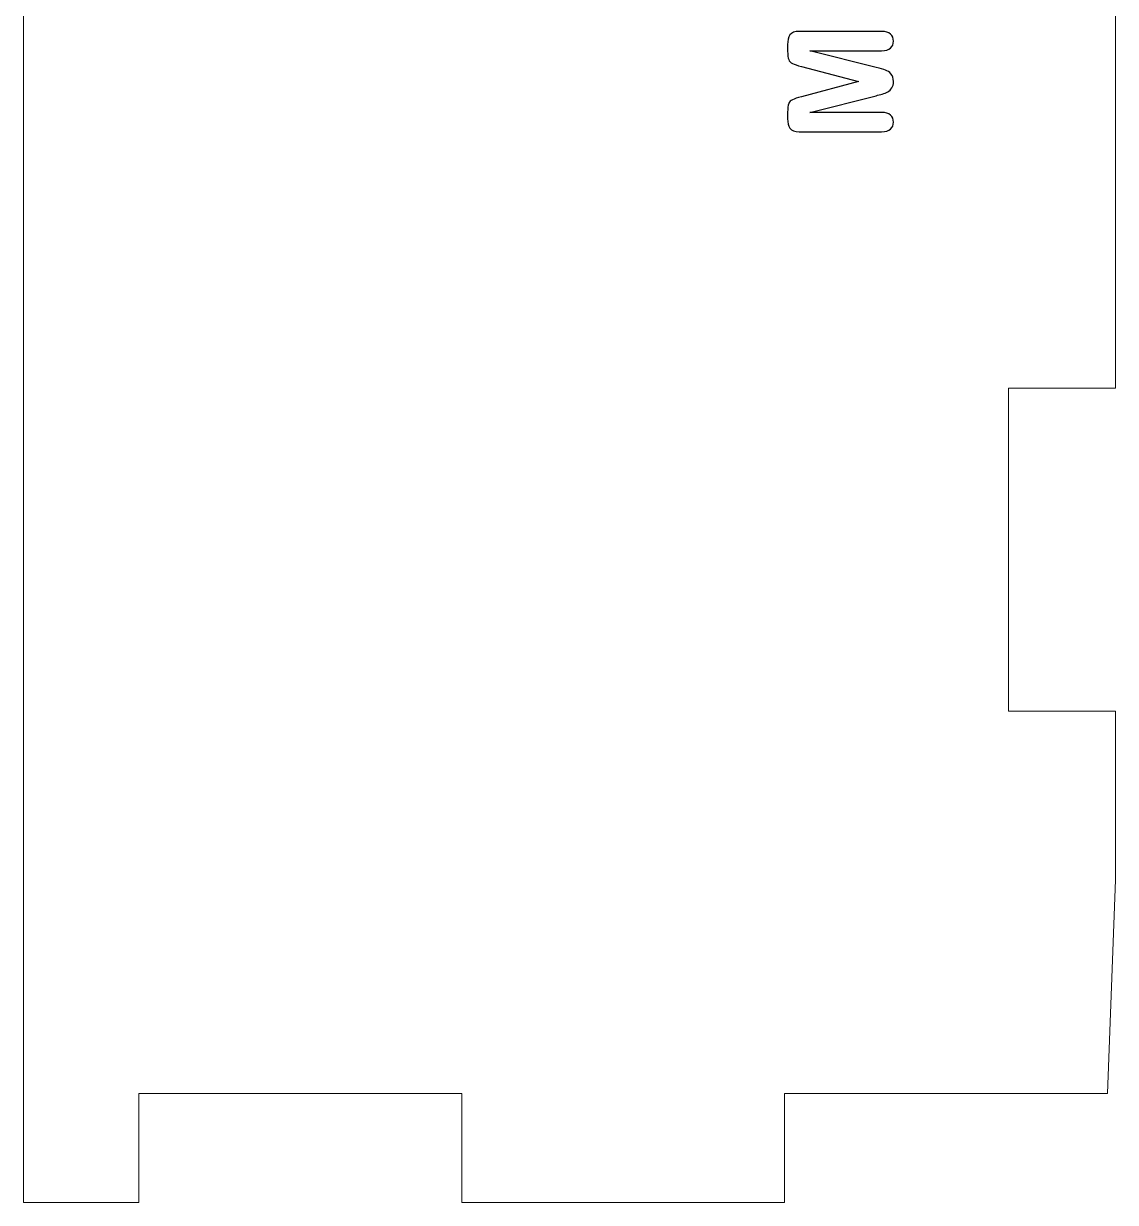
# Model space of a CAD drawing. Header units: inches. Extents: x -9.7 to 11.8, y -8.7 to 8.7.
# Drawn here: x 1.088 to 2.339, y -2.132 to -0.781 of the extents above; entities that cross this region are included whole.
import ezdxf

# ---------------------------------------------------------------- set-up
doc = ezdxf.new("R2010")
doc.units = ezdxf.units.IN
doc.header["$MEASUREMENT"] = 0
doc.layers.add('Base', color=7, linetype='Continuous')
doc.layers.add('Left Side', color=7, linetype='Continuous')

msp = doc.modelspace()

# ---------------------------------------------------------------- linework, layer by layer
at = {"layer": 'Base', "color": 250}
msp.add_open_spline([(2.065, -0.8641), (2.065, -0.8641), (1.989, -0.8832), (1.989, -0.8832), (1.989, -0.8832), (1.989, -0.8832), (2.0713, -0.8832), (2.0713, -0.8832), (2.0713, -0.8832), (2.0759, -0.8832), (2.0793, -0.8843), (2.0816, -0.8863), (2.0816, -0.8863), (2.0838, -0.8883), (2.085, -0.891), (2.085, -0.8943), (2.085, -0.8943), (2.085, -0.8976), (2.0838, -0.9003), (2.0816, -0.9023), (2.0816, -0.9023), (2.0793, -0.9044), (2.0759, -0.9054), (2.0713, -0.9054), (2.0713, -0.9054), (2.0713, -0.9054), (1.9769, -0.9054), (1.9769, -0.9054), (1.9769, -0.9054), (1.9717, -0.9054), (1.9682, -0.904), (1.9664, -0.9013), (1.9664, -0.9013), (1.9646, -0.8986), (1.9637, -0.8949), (1.9637, -0.8904), (1.9637, -0.8904), (1.9637, -0.8904), (1.9637, -0.8829), (1.9637, -0.8829), (1.9637, -0.8829), (1.9637, -0.8784), (1.9641, -0.8751), (1.9649, -0.8731), (1.9649, -0.8731), (1.9657, -0.8711), (1.9672, -0.8695), (1.9693, -0.8686), (1.9693, -0.8686), (1.9714, -0.8676), (1.9748, -0.8665), (1.9796, -0.8652), (1.9796, -0.8652), (1.9796, -0.8652), (2.045, -0.8479), (2.045, -0.8479), (2.045, -0.8479), (2.045, -0.8479), (1.9796, -0.8306), (1.9796, -0.8306), (1.9796, -0.8306), (1.9748, -0.8293), (1.9714, -0.8282), (1.9693, -0.8272), (1.9693, -0.8272), (1.9672, -0.8263), (1.9657, -0.8248), (1.9649, -0.8227), (1.9649, -0.8227), (1.9641, -0.8207), (1.9637, -0.8174), (1.9637, -0.8129), (1.9637, -0.8129), (1.9637, -0.8129), (1.9637, -0.8054), (1.9637, -0.8054), (1.9637, -0.8054), (1.9637, -0.8008), (1.9646, -0.7972), (1.9664, -0.7944), (1.9664, -0.7944), (1.9682, -0.7918), (1.9717, -0.7904), (1.9769, -0.7904), (1.9769, -0.7904), (1.9769, -0.7904), (2.0713, -0.7904), (2.0713, -0.7904), (2.0713, -0.7904), (2.0759, -0.7904), (2.0793, -0.7914), (2.0816, -0.7934), (2.0816, -0.7934), (2.0838, -0.7955), (2.085, -0.7982), (2.085, -0.8016), (2.085, -0.8016), (2.085, -0.8048), (2.0838, -0.8074), (2.0816, -0.8095), (2.0816, -0.8095), (2.0793, -0.8115), (2.0759, -0.8126), (2.0713, -0.8126), (2.0713, -0.8126), (2.0713, -0.8126), (1.989, -0.8126), (1.989, -0.8126), (1.989, -0.8126), (1.989, -0.8126), (2.065, -0.8317), (2.065, -0.8317), (2.065, -0.8317), (2.0699, -0.8329), (2.0735, -0.8339), (2.0758, -0.8348), (2.0758, -0.8348), (2.0781, -0.8355), (2.0802, -0.837), (2.0821, -0.8391), (2.0821, -0.8391), (2.084, -0.8412), (2.085, -0.8441), (2.085, -0.8479), (2.085, -0.8479), (2.085, -0.8507), (2.0844, -0.8531), (2.0831, -0.8551), (2.0831, -0.8551), (2.0819, -0.857), (2.0804, -0.8585), (2.0785, -0.8596), (2.0785, -0.8596), (2.0766, -0.8607), (2.0745, -0.8616), (2.0722, -0.8622), (2.0722, -0.8622), (2.0699, -0.8628), (2.0675, -0.8634), (2.065, -0.8641)], degree=3, knots=[0, 0, 0, 0, 0.027778, 0.027778, 0.027778, 0.027778, 0.055556, 0.055556, 0.055556, 0.055556, 0.083333, 0.083333, 0.083333, 0.083333, 0.111111, 0.111111, 0.111111, 0.111111, 0.138889, 0.138889, 0.138889, 0.138889, 0.166667, 0.166667, 0.166667, 0.166667, 0.194444, 0.194444, 0.194444, 0.194444, 0.222222, 0.222222, 0.222222, 0.222222, 0.25, 0.25, 0.25, 0.25, 0.277778, 0.277778, 0.277778, 0.277778, 0.305556, 0.305556, 0.305556, 0.305556, 0.333333, 0.333333, 0.333333, 0.333333, 0.361111, 0.361111, 0.361111, 0.361111, 0.388889, 0.388889, 0.388889, 0.388889, 0.416667, 0.416667, 0.416667, 0.416667, 0.444444, 0.444444, 0.444444, 0.444444, 0.472222, 0.472222, 0.472222, 0.472222, 0.5, 0.5, 0.5, 0.5, 0.527778, 0.527778, 0.527778, 0.527778, 0.555556, 0.555556, 0.555556, 0.555556, 0.583333, 0.583333, 0.583333, 0.583333, 0.611111, 0.611111, 0.611111, 0.611111, 0.638889, 0.638889, 0.638889, 0.638889, 0.666667, 0.666667, 0.666667, 0.666667, 0.694444, 0.694444, 0.694444, 0.694444, 0.722222, 0.722222, 0.722222, 0.722222, 0.75, 0.75, 0.75, 0.75, 0.777778, 0.777778, 0.777778, 0.777778, 0.805556, 0.805556, 0.805556, 0.805556, 0.833333, 0.833333, 0.833333, 0.833333, 0.861111, 0.861111, 0.861111, 0.861111, 0.888889, 0.888889, 0.888889, 0.888889, 0.916667, 0.916667, 0.916667, 0.916667, 0.944444, 0.944444, 0.944444, 0.944444, 1, 1, 1, 1], dxfattribs=at)
at = {"layer": 'Left Side', "color": 240, "lineweight": 9}
msp.add_open_spline([(1.0883, 5.609), (1.0883, 5.609), (1.0883, -2.0073), (1.0883, -2.0073), (1.0883, -2.0073), (1.0883, -2.0073), (1.0883, -2.1323), (1.0883, -2.1323), (1.0883, -2.1323), (1.0883, -2.1323), (1.2203, -2.1323), (1.2203, -2.1323), (1.2203, -2.1323), (1.2203, -2.1323), (1.2203, -2.0073), (1.2203, -2.0073), (1.2203, -2.0073), (1.2203, -2.0073), (1.5903, -2.0073), (1.5903, -2.0073), (1.5903, -2.0073), (1.5903, -2.0073), (1.5903, -2.1323), (1.5903, -2.1323), (1.5903, -2.1323), (1.5903, -2.1323), (1.9603, -2.1323), (1.9603, -2.1323), (1.9603, -2.1323), (1.9603, -2.1323), (1.9603, -2.0073), (1.9603, -2.0073), (1.9603, -2.0073), (1.9603, -2.0073), (2.3303, -2.0073), (2.3303, -2.0073), (2.3303, -2.0073), (2.3303, -2.0073), (2.3393, -1.7626), (2.3393, -1.7626), (2.3393, -1.7626), (2.3393, -1.7626), (2.3393, -1.5693), (2.3393, -1.5693), (2.3393, -1.5693), (2.3393, -1.5693), (2.2168, -1.5693), (2.2168, -1.5693), (2.2168, -1.5693), (2.2168, -1.5693), (2.2167, -1.1993), (2.2167, -1.1993), (2.2167, -1.1993), (2.2167, -1.1993), (2.3393, -1.1993), (2.3393, -1.1993), (2.3393, -1.1993), (2.3393, -1.1993), (2.3393, -0.0893), (2.3393, -0.0893), (2.3393, -0.0893), (2.3393, -0.0893), (2.2165, -0.0893), (2.2165, -0.0893), (2.2165, -0.0893), (2.2165, -0.0893), (2.2165, 0.2807), (2.2165, 0.2807), (2.2165, 0.2807), (2.2165, 0.2807), (2.3393, 0.2807), (2.3393, 0.2807), (2.3393, 0.2807), (2.3393, 0.2807), (2.3393, 0.882), (2.3393, 0.882)], degree=3, knots=[0, 0, 0, 0, 0.05, 0.05, 0.05, 0.05, 0.1, 0.1, 0.1, 0.1, 0.15, 0.15, 0.15, 0.15, 0.2, 0.2, 0.2, 0.2, 0.25, 0.25, 0.25, 0.25, 0.3, 0.3, 0.3, 0.3, 0.35, 0.35, 0.35, 0.35, 0.4, 0.4, 0.4, 0.4, 0.45, 0.45, 0.45, 0.45, 0.5, 0.5, 0.5, 0.5, 0.55, 0.55, 0.55, 0.55, 0.6, 0.6, 0.6, 0.6, 0.65, 0.65, 0.65, 0.65, 0.7, 0.7, 0.7, 0.7, 0.75, 0.75, 0.75, 0.75, 0.8, 0.8, 0.8, 0.8, 0.85, 0.85, 0.85, 0.85, 0.9, 0.9, 0.9, 0.9, 1, 1, 1, 1], dxfattribs=at)

doc.saveas('drawing.dxf')
